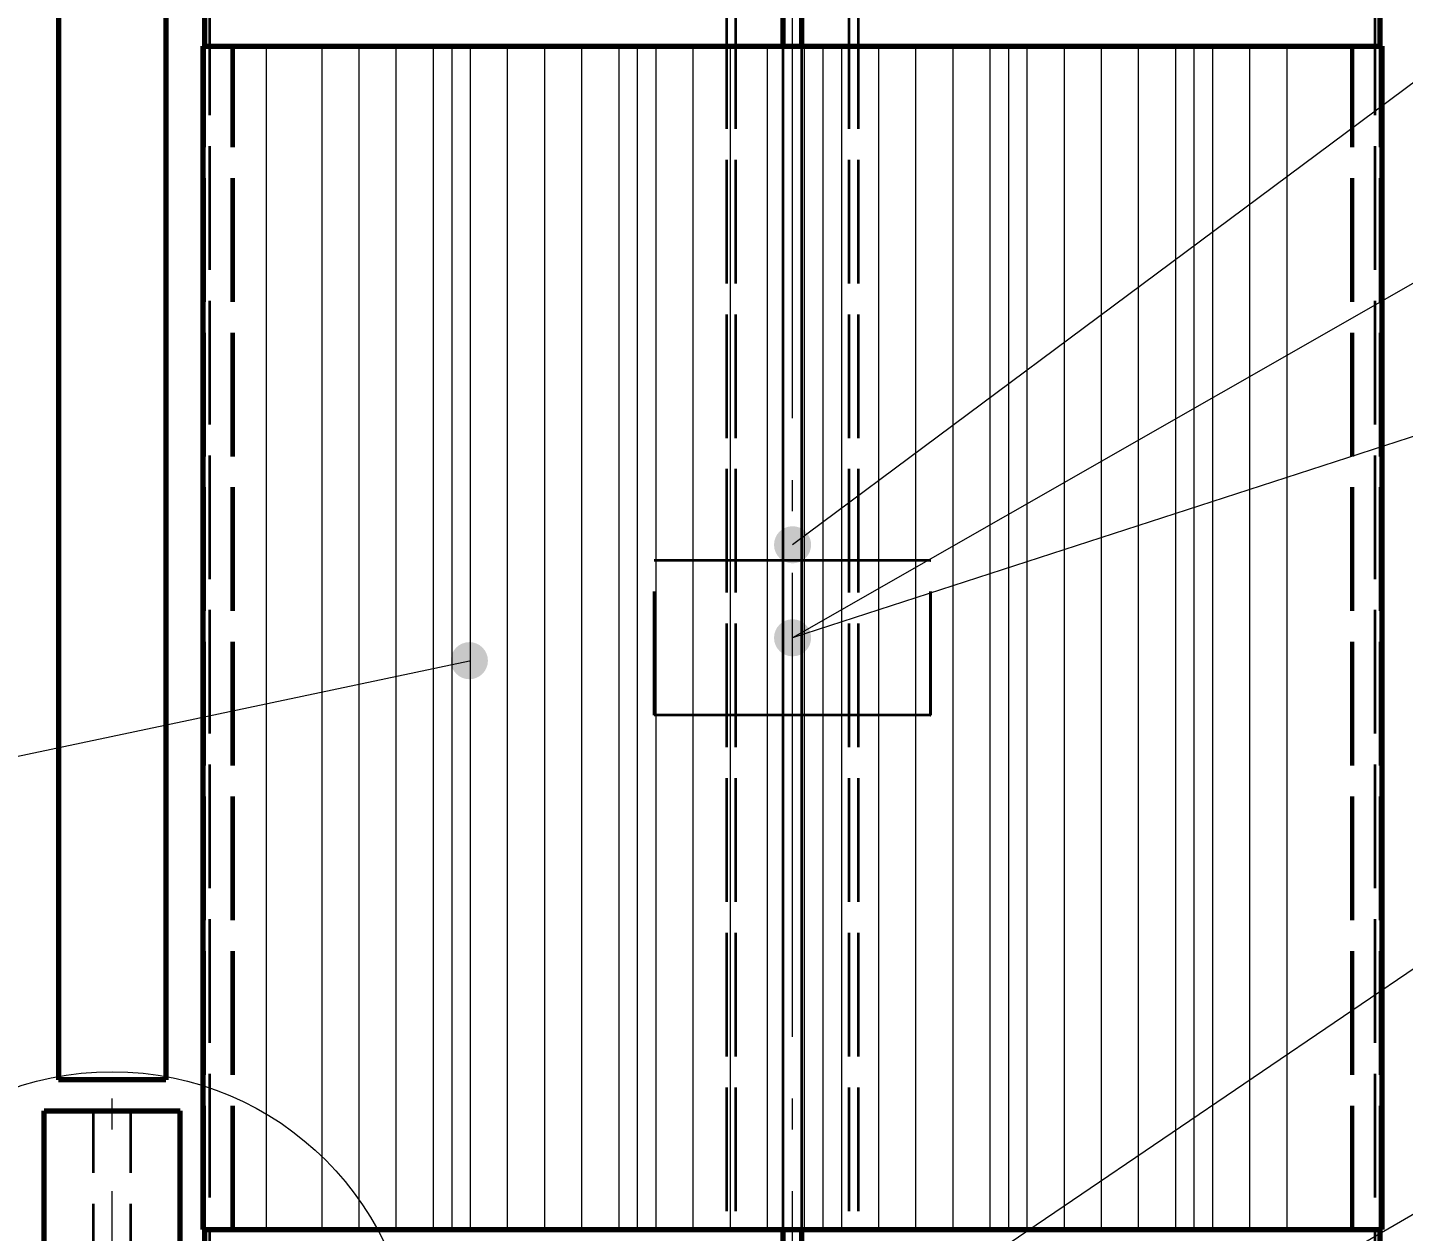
# Model space of a CAD drawing. Header units: millimetres. Extents: x 0 to 2208, y 0 to 420.
# Drawn here: x 79.28 to 123.76, y 157.24 to 196.17 of the extents above; entities that cross this region are included whole.
import ezdxf

# ---------------------------------------------------------------- set-up
doc = ezdxf.new("R2010")
doc.units = ezdxf.units.MM
doc.linetypes.add('IRAM-E-TRAZOS', pattern=[5, 4, -1])
doc.linetypes.add('IRAM-F-TRAZO-PUNTO', pattern=[20, 15, -2, 1, -2])
for name, color, linetype, lineweight in [('01-VISIBLE', 7, 'CONTINUOUS', 70), ('02-OCULTA', 4, 'IRAM-E-TRAZOS', 35), ('03-EJE', 1, 'IRAM-F-TRAZO-PUNTO', 18), ('04-COTA', 3, 'CONTINUOUS', 18), ('05-RAYADO', 8, 'CONTINUOUS', 18), ('08-FINA', 5, 'CONTINUOUS', 18)]:
    doc.layers.add(name, color=color, linetype=linetype, lineweight=lineweight)
doc.styles.add('ISO3098', font='isocpeur.ttf')
doc.dimstyles.new('FLAMA-IRAM', dxfattribs={"dimtxt": 3.5, "dimasz": 3.5, "dimexe": 2, "dimexo": 1.5, "dimgap": 1, "dimtad": 1, "dimdec": 1, "dimtxsty": 'ISO3098', "dimblk": 'IRAM_FLECHA', "dimblk1": 'IRAM_FLECHA', "dimblk2": 'IRAM_FLECHA', "dimcen": 2.5, "dimclrd": 256, "dimclre": 256, "dimclrt": 256, "dimazin": 3, "dimtfac": 1, "dimtmove": 0, "dimatfit": 3, "dimlwd": 18, "dimlwe": 18})

# ---------------------------------------------------------------- blocks, each defined once
blk = doc.blocks.new('IRAM_FLECHA')
blk.add_solid([(0, 0), (-1, 0.125), (-1, -0.125)])

msp = doc.modelspace()

# ---------------------------------------------------------------- hatches: boundary and pattern name
at = {"layer": '05-RAYADO'}
h = msp.add_hatch(dxfattribs=at)
h.set_pattern_fill('ANSI31', scale=0.94488, angle=45)
h.paths.add_polyline_path([(122.083, 157.302), (122.083, 195.568), (85.943, 195.568), (85.943, 157.302)])
h = msp.add_hatch(dxfattribs=at)
h.set_pattern_fill('ANSI31', scale=0.377953, angle=45)
h.paths.add_polyline_path([(119.384, 157.302), (119.384, 195.568), (88.642, 195.568), (88.642, 157.302)])
at = {"layer": '08-FINA'}
h = msp.add_hatch(color=7, dxfattribs=at)
h.dxf.hatch_style = 1
edge = h.paths.add_edge_path()
edge.add_arc((104.013, 179.443), 0.6, 0, 360)
h = msp.add_hatch(color=7, dxfattribs=at)
h.dxf.hatch_style = 1
edge = h.paths.add_edge_path()
edge.add_arc((104.013, 176.435), 0.6, 0, 360)
h = msp.add_hatch(color=7, dxfattribs=at)
h.dxf.hatch_style = 1
edge = h.paths.add_edge_path()
edge.add_arc((104.013, 176.435), 0.6, 0, 360)
h = msp.add_hatch(color=7, dxfattribs=at)
h.dxf.hatch_style = 1
edge = h.paths.add_edge_path()
edge.add_arc((93.563, 175.695), 0.6, 0, 360)

# ---------------------------------------------------------------- linework, layer by layer
at = {"layer": '01-VISIBLE'}
for p, q in [((80.273, 227.22), (80.273, 162.135)), ((83.753, 227.22), (83.753, 162.135)), ((85.013, 195.568), (85.013, 217.535)), ((103.713, 195.568), (103.713, 217.335)), ((104.313, 195.568), (104.313, 217.335)), ((123.013, 195.568), (123.013, 217.535)), ((84.953, 157.302), (84.953, 195.568)), ((123.073, 157.302), (123.073, 195.568)), ((79.813, 151.785), (79.813, 161.135)), ((84.213, 153.585), (84.213, 161.135)), ((85.013, 156.702), (85.013, 157.302)), ((103.713, 156.702), (103.713, 157.302)), ((104.313, 156.702), (104.313, 157.302)), ((123.013, 153.585), (123.013, 157.302))]:
    msp.add_line(p, q, dxfattribs=at)
for points in [[(84.953, 195.568), (85.053, 195.568), (85.153, 195.568), (85.253, 195.568), (85.353, 195.568), (85.453, 195.568), (85.553, 195.568), (85.653, 195.568), (85.753, 195.568), (85.853, 195.568), (85.954, 195.568), (86.054, 195.568), (86.154, 195.568), (86.254, 195.568), (86.354, 195.568), (86.454, 195.568), (86.554, 195.568), (86.654, 195.568), (86.754, 195.568), (86.854, 195.568), (86.954, 195.568), (87.054, 195.568), (87.154, 195.568), (87.254, 195.568), (87.354, 195.568), (87.454, 195.568), (87.554, 195.568), (87.654, 195.568), (87.754, 195.568), (87.855, 195.568), (87.955, 195.568), (88.055, 195.568), (88.155, 195.568), (88.255, 195.568), (88.355, 195.568), (88.455, 195.568), (88.555, 195.568), (88.655, 195.568), (88.755, 195.568), (88.855, 195.568), (88.955, 195.568), (89.055, 195.568), (89.155, 195.568), (89.255, 195.568), (89.355, 195.568), (89.455, 195.568), (89.555, 195.568), (89.655, 195.568), (89.756, 195.568), (89.856, 195.568), (89.956, 195.568), (90.056, 195.568), (90.156, 195.568), (90.256, 195.568), (90.356, 195.568), (90.456, 195.568), (90.556, 195.568), (90.656, 195.568), (90.756, 195.568), (90.856, 195.568), (90.956, 195.568), (91.056, 195.568), (91.156, 195.568), (91.256, 195.568), (91.356, 195.568), (91.456, 195.568), (91.556, 195.568), (91.657, 195.568), (91.757, 195.568), (91.857, 195.568), (91.957, 195.568), (92.057, 195.568), (92.157, 195.568), (92.257, 195.568), (92.357, 195.568), (92.457, 195.568), (92.557, 195.568), (92.657, 195.568), (92.757, 195.568), (92.857, 195.568), (92.957, 195.568), (93.057, 195.568), (93.157, 195.568), (93.257, 195.568), (93.357, 195.568), (93.457, 195.568), (93.558, 195.568), (93.658, 195.568), (93.758, 195.568), (93.858, 195.568), (93.958, 195.568), (94.058, 195.568), (94.158, 195.568), (94.258, 195.568), (94.358, 195.568), (94.458, 195.568), (94.558, 195.568), (94.658, 195.568), (94.758, 195.568), (94.858, 195.568), (94.958, 195.568), (95.058, 195.568), (95.158, 195.568), (95.258, 195.568), (95.358, 195.568), (95.459, 195.568), (95.559, 195.568), (95.659, 195.568), (95.759, 195.568), (95.859, 195.568), (95.959, 195.568), (96.059, 195.568), (96.159, 195.568), (96.259, 195.568), (96.359, 195.568), (96.459, 195.568), (96.559, 195.568), (96.659, 195.568), (96.759, 195.568), (96.859, 195.568), (96.959, 195.568), (97.059, 195.568), (97.159, 195.568), (97.259, 195.568), (97.36, 195.568), (97.46, 195.568), (97.56, 195.568), (97.66, 195.568), (97.76, 195.568), (97.86, 195.568), (97.96, 195.568), (98.06, 195.568), (98.16, 195.568), (98.26, 195.568), (98.36, 195.568), (98.46, 195.568), (98.56, 195.568), (98.66, 195.568), (98.76, 195.568), (98.86, 195.568), (98.96, 195.568), (99.06, 195.568), (99.16, 195.568), (99.261, 195.568), (99.361, 195.568), (99.461, 195.568), (99.561, 195.568), (99.661, 195.568), (99.761, 195.568), (99.861, 195.568), (99.961, 195.568), (100.061, 195.568), (100.161, 195.568), (100.261, 195.568), (100.361, 195.568), (100.461, 195.568), (100.561, 195.568), (100.661, 195.568), (100.761, 195.568), (100.861, 195.568), (100.961, 195.568), (101.061, 195.568), (101.162, 195.568), (101.262, 195.568), (101.362, 195.568), (101.462, 195.568), (101.562, 195.568), (101.662, 195.568), (101.762, 195.568), (101.862, 195.568), (101.962, 195.568), (102.062, 195.568), (102.162, 195.568), (102.262, 195.568), (102.362, 195.568), (102.462, 195.568), (102.562, 195.568), (102.662, 195.568), (102.762, 195.568), (102.862, 195.568), (102.962, 195.568), (103.063, 195.568), (103.163, 195.568), (103.263, 195.568), (103.363, 195.568), (103.463, 195.568), (103.563, 195.568), (103.663, 195.568), (103.763, 195.568), (103.863, 195.568), (103.963, 195.568), (104.063, 195.568), (104.163, 195.568), (104.263, 195.568), (104.363, 195.568), (104.463, 195.568), (104.563, 195.568), (104.663, 195.568), (104.763, 195.568), (104.863, 195.568), (104.963, 195.568), (105.064, 195.568), (105.164, 195.568), (105.264, 195.568), (105.364, 195.568), (105.464, 195.568), (105.564, 195.568), (105.664, 195.568), (105.764, 195.568), (105.864, 195.568), (105.964, 195.568), (106.064, 195.568), (106.164, 195.568), (106.264, 195.568), (106.364, 195.568), (106.464, 195.568), (106.564, 195.568), (106.664, 195.568), (106.764, 195.568), (106.864, 195.568), (106.965, 195.568), (107.065, 195.568), (107.165, 195.568), (107.265, 195.568), (107.365, 195.568), (107.465, 195.568), (107.565, 195.568), (107.665, 195.568), (107.765, 195.568), (107.865, 195.568), (107.965, 195.568), (108.065, 195.568), (108.165, 195.568), (108.265, 195.568), (108.365, 195.568), (108.465, 195.568), (108.565, 195.568), (108.665, 195.568), (108.765, 195.568), (108.866, 195.568), (108.966, 195.568), (109.066, 195.568), (109.166, 195.568), (109.266, 195.568), (109.366, 195.568), (109.466, 195.568), (109.566, 195.568), (109.666, 195.568), (109.766, 195.568), (109.866, 195.568), (109.966, 195.568), (110.066, 195.568), (110.166, 195.568), (110.266, 195.568), (110.366, 195.568), (110.466, 195.568), (110.566, 195.568), (110.666, 195.568), (110.767, 195.568), (110.867, 195.568), (110.967, 195.568), (111.067, 195.568), (111.167, 195.568), (111.267, 195.568), (111.367, 195.568), (111.467, 195.568), (111.567, 195.568), (111.667, 195.568), (111.767, 195.568), (111.867, 195.568), (111.967, 195.568), (112.067, 195.568), (112.167, 195.568), (112.267, 195.568), (112.367, 195.568), (112.467, 195.568), (112.567, 195.568), (112.668, 195.568), (112.768, 195.568), (112.868, 195.568), (112.968, 195.568), (113.068, 195.568), (113.168, 195.568), (113.268, 195.568), (113.368, 195.568), (113.468, 195.568), (113.568, 195.568), (113.668, 195.568), (113.768, 195.568), (113.868, 195.568), (113.968, 195.568), (114.068, 195.568), (114.168, 195.568), (114.268, 195.568), (114.368, 195.568), (114.468, 195.568), (114.569, 195.568), (114.669, 195.568), (114.769, 195.568), (114.869, 195.568), (114.969, 195.568), (115.069, 195.568), (115.169, 195.568), (115.269, 195.568), (115.369, 195.568), (115.469, 195.568), (115.569, 195.568), (115.669, 195.568), (115.769, 195.568), (115.869, 195.568), (115.969, 195.568), (116.069, 195.568), (116.169, 195.568), (116.269, 195.568), (116.369, 195.568), (116.47, 195.568), (116.57, 195.568), (116.67, 195.568), (116.77, 195.568), (116.87, 195.568), (116.97, 195.568), (117.07, 195.568), (117.17, 195.568), (117.27, 195.568), (117.37, 195.568), (117.47, 195.568), (117.57, 195.568), (117.67, 195.568), (117.77, 195.568), (117.87, 195.568), (117.97, 195.568), (118.07, 195.568), (118.17, 195.568), (118.27, 195.568), (118.371, 195.568), (118.471, 195.568), (118.571, 195.568), (118.671, 195.568), (118.771, 195.568), (118.871, 195.568), (118.971, 195.568), (119.071, 195.568), (119.171, 195.568), (119.271, 195.568), (119.371, 195.568), (119.471, 195.568), (119.571, 195.568), (119.671, 195.568), (119.771, 195.568), (119.871, 195.568), (119.971, 195.568), (120.071, 195.568), (120.171, 195.568), (120.272, 195.568), (120.372, 195.568), (120.472, 195.568), (120.572, 195.568), (120.672, 195.568), (120.772, 195.568), (120.872, 195.568), (120.972, 195.568), (121.072, 195.568), (121.172, 195.568), (121.272, 195.568), (121.372, 195.568), (121.472, 195.568), (121.572, 195.568), (121.672, 195.568), (121.772, 195.568), (121.872, 195.568), (121.972, 195.568), (122.072, 195.568), (122.173, 195.568), (122.273, 195.568), (122.373, 195.568), (122.473, 195.568), (122.573, 195.568), (122.673, 195.568), (122.773, 195.568), (122.873, 195.568), (122.973, 195.568), (123.073, 195.568)], [(83.753, 162.135), (83.651, 162.135), (83.548, 162.135), (83.446, 162.135), (83.344, 162.135), (83.241, 162.135), (83.139, 162.135), (83.037, 162.135), (82.934, 162.135), (82.832, 162.135), (82.729, 162.135), (82.627, 162.135), (82.525, 162.135), (82.422, 162.135), (82.32, 162.135), (82.218, 162.135), (82.115, 162.135), (82.013, 162.135), (81.911, 162.135), (81.808, 162.135), (81.706, 162.135), (81.604, 162.135), (81.501, 162.135), (81.399, 162.135), (81.297, 162.135), (81.194, 162.135), (81.092, 162.135), (80.989, 162.135), (80.887, 162.135), (80.785, 162.135), (80.682, 162.135), (80.58, 162.135), (80.478, 162.135), (80.375, 162.135), (80.273, 162.135)], [(79.813, 161.135), (79.913, 161.135), (80.013, 161.135), (80.113, 161.135), (80.213, 161.135), (80.313, 161.135), (80.413, 161.135), (80.513, 161.135), (80.613, 161.135), (80.713, 161.135), (80.813, 161.135), (80.913, 161.135), (81.013, 161.135), (81.113, 161.135), (81.213, 161.135), (81.313, 161.135), (81.413, 161.135), (81.513, 161.135), (81.613, 161.135), (81.713, 161.135), (81.813, 161.135), (81.913, 161.135), (82.013, 161.135), (82.113, 161.135), (82.213, 161.135), (82.313, 161.135), (82.413, 161.135), (82.513, 161.135), (82.613, 161.135), (82.713, 161.135), (82.813, 161.135), (82.913, 161.135), (83.013, 161.135), (83.113, 161.135), (83.213, 161.135), (83.313, 161.135), (83.413, 161.135), (83.513, 161.135), (83.613, 161.135), (83.713, 161.135), (83.813, 161.135), (83.913, 161.135), (84.013, 161.135), (84.113, 161.135), (84.213, 161.135)], [(84.953, 157.302), (85.053, 157.302), (85.153, 157.302), (85.253, 157.302), (85.353, 157.302), (85.453, 157.302), (85.553, 157.302), (85.653, 157.302), (85.753, 157.302), (85.853, 157.302), (85.954, 157.302), (86.054, 157.302), (86.154, 157.302), (86.254, 157.302), (86.354, 157.302), (86.454, 157.302), (86.554, 157.302), (86.654, 157.302), (86.754, 157.302), (86.854, 157.302), (86.954, 157.302), (87.054, 157.302), (87.154, 157.302), (87.254, 157.302), (87.354, 157.302), (87.454, 157.302), (87.554, 157.302), (87.654, 157.302), (87.754, 157.302), (87.855, 157.302), (87.955, 157.302), (88.055, 157.302), (88.155, 157.302), (88.255, 157.302), (88.355, 157.302), (88.455, 157.302), (88.555, 157.302), (88.655, 157.302), (88.755, 157.302), (88.855, 157.302), (88.955, 157.302), (89.055, 157.302), (89.155, 157.302), (89.255, 157.302), (89.355, 157.302), (89.455, 157.302), (89.555, 157.302), (89.655, 157.302), (89.756, 157.302), (89.856, 157.302), (89.956, 157.302), (90.056, 157.302), (90.156, 157.302), (90.256, 157.302), (90.356, 157.302), (90.456, 157.302), (90.556, 157.302), (90.656, 157.302), (90.756, 157.302), (90.856, 157.302), (90.956, 157.302), (91.056, 157.302), (91.156, 157.302), (91.256, 157.302), (91.356, 157.302), (91.456, 157.302), (91.556, 157.302), (91.657, 157.302), (91.757, 157.302), (91.857, 157.302), (91.957, 157.302), (92.057, 157.302), (92.157, 157.302), (92.257, 157.302), (92.357, 157.302), (92.457, 157.302), (92.557, 157.302), (92.657, 157.302), (92.757, 157.302), (92.857, 157.302), (92.957, 157.302), (93.057, 157.302), (93.157, 157.302), (93.257, 157.302), (93.357, 157.302), (93.457, 157.302), (93.558, 157.302), (93.658, 157.302), (93.758, 157.302), (93.858, 157.302), (93.958, 157.302), (94.058, 157.302), (94.158, 157.302), (94.258, 157.302), (94.358, 157.302), (94.458, 157.302), (94.558, 157.302), (94.658, 157.302), (94.758, 157.302), (94.858, 157.302), (94.958, 157.302), (95.058, 157.302), (95.158, 157.302), (95.258, 157.302), (95.358, 157.302), (95.459, 157.302), (95.559, 157.302), (95.659, 157.302), (95.759, 157.302), (95.859, 157.302), (95.959, 157.302), (96.059, 157.302), (96.159, 157.302), (96.259, 157.302), (96.359, 157.302), (96.459, 157.302), (96.559, 157.302), (96.659, 157.302), (96.759, 157.302), (96.859, 157.302), (96.959, 157.302), (97.059, 157.302), (97.159, 157.302), (97.259, 157.302), (97.36, 157.302), (97.46, 157.302), (97.56, 157.302), (97.66, 157.302), (97.76, 157.302), (97.86, 157.302), (97.96, 157.302), (98.06, 157.302), (98.16, 157.302), (98.26, 157.302), (98.36, 157.302), (98.46, 157.302), (98.56, 157.302), (98.66, 157.302), (98.76, 157.302), (98.86, 157.302), (98.96, 157.302), (99.06, 157.302), (99.16, 157.302), (99.261, 157.302), (99.361, 157.302), (99.461, 157.302), (99.561, 157.302), (99.661, 157.302), (99.761, 157.302), (99.861, 157.302), (99.961, 157.302), (100.061, 157.302), (100.161, 157.302), (100.261, 157.302), (100.361, 157.302), (100.461, 157.302), (100.561, 157.302), (100.661, 157.302), (100.761, 157.302), (100.861, 157.302), (100.961, 157.302), (101.061, 157.302), (101.162, 157.302), (101.262, 157.302), (101.362, 157.302), (101.462, 157.302), (101.562, 157.302), (101.662, 157.302), (101.762, 157.302), (101.862, 157.302), (101.962, 157.302), (102.062, 157.302), (102.162, 157.302), (102.262, 157.302), (102.362, 157.302), (102.462, 157.302), (102.562, 157.302), (102.662, 157.302), (102.762, 157.302), (102.862, 157.302), (102.962, 157.302), (103.063, 157.302), (103.163, 157.302), (103.263, 157.302), (103.363, 157.302), (103.463, 157.302), (103.563, 157.302), (103.663, 157.302), (103.763, 157.302), (103.863, 157.302), (103.963, 157.302), (104.063, 157.302), (104.163, 157.302), (104.263, 157.302), (104.363, 157.302), (104.463, 157.302), (104.563, 157.302), (104.663, 157.302), (104.763, 157.302), (104.863, 157.302), (104.963, 157.302), (105.064, 157.302), (105.164, 157.302), (105.264, 157.302), (105.364, 157.302), (105.464, 157.302), (105.564, 157.302), (105.664, 157.302), (105.764, 157.302), (105.864, 157.302), (105.964, 157.302), (106.064, 157.302), (106.164, 157.302), (106.264, 157.302), (106.364, 157.302), (106.464, 157.302), (106.564, 157.302), (106.664, 157.302), (106.764, 157.302), (106.864, 157.302), (106.965, 157.302), (107.065, 157.302), (107.165, 157.302), (107.265, 157.302), (107.365, 157.302), (107.465, 157.302), (107.565, 157.302), (107.665, 157.302), (107.765, 157.302), (107.865, 157.302), (107.965, 157.302), (108.065, 157.302), (108.165, 157.302), (108.265, 157.302), (108.365, 157.302), (108.465, 157.302), (108.565, 157.302), (108.665, 157.302), (108.765, 157.302), (108.866, 157.302), (108.966, 157.302), (109.066, 157.302), (109.166, 157.302), (109.266, 157.302), (109.366, 157.302), (109.466, 157.302), (109.566, 157.302), (109.666, 157.302), (109.766, 157.302), (109.866, 157.302), (109.966, 157.302), (110.066, 157.302), (110.166, 157.302), (110.266, 157.302), (110.366, 157.302), (110.466, 157.302), (110.566, 157.302), (110.666, 157.302), (110.767, 157.302), (110.867, 157.302), (110.967, 157.302), (111.067, 157.302), (111.167, 157.302), (111.267, 157.302), (111.367, 157.302), (111.467, 157.302), (111.567, 157.302), (111.667, 157.302), (111.767, 157.302), (111.867, 157.302), (111.967, 157.302), (112.067, 157.302), (112.167, 157.302), (112.267, 157.302), (112.367, 157.302), (112.467, 157.302), (112.567, 157.302), (112.668, 157.302), (112.768, 157.302), (112.868, 157.302), (112.968, 157.302), (113.068, 157.302), (113.168, 157.302), (113.268, 157.302), (113.368, 157.302), (113.468, 157.302), (113.568, 157.302), (113.668, 157.302), (113.768, 157.302), (113.868, 157.302), (113.968, 157.302), (114.068, 157.302), (114.168, 157.302), (114.268, 157.302), (114.368, 157.302), (114.468, 157.302), (114.569, 157.302), (114.669, 157.302), (114.769, 157.302), (114.869, 157.302), (114.969, 157.302), (115.069, 157.302), (115.169, 157.302), (115.269, 157.302), (115.369, 157.302), (115.469, 157.302), (115.569, 157.302), (115.669, 157.302), (115.769, 157.302), (115.869, 157.302), (115.969, 157.302), (116.069, 157.302), (116.169, 157.302), (116.269, 157.302), (116.369, 157.302), (116.47, 157.302), (116.57, 157.302), (116.67, 157.302), (116.77, 157.302), (116.87, 157.302), (116.97, 157.302), (117.07, 157.302), (117.17, 157.302), (117.27, 157.302), (117.37, 157.302), (117.47, 157.302), (117.57, 157.302), (117.67, 157.302), (117.77, 157.302), (117.87, 157.302), (117.97, 157.302), (118.07, 157.302), (118.17, 157.302), (118.27, 157.302), (118.371, 157.302), (118.471, 157.302), (118.571, 157.302), (118.671, 157.302), (118.771, 157.302), (118.871, 157.302), (118.971, 157.302), (119.071, 157.302), (119.171, 157.302), (119.271, 157.302), (119.371, 157.302), (119.471, 157.302), (119.571, 157.302), (119.671, 157.302), (119.771, 157.302), (119.871, 157.302), (119.971, 157.302), (120.071, 157.302), (120.171, 157.302), (120.272, 157.302), (120.372, 157.302), (120.472, 157.302), (120.572, 157.302), (120.672, 157.302), (120.772, 157.302), (120.872, 157.302), (120.972, 157.302), (121.072, 157.302), (121.172, 157.302), (121.272, 157.302), (121.372, 157.302), (121.472, 157.302), (121.572, 157.302), (121.672, 157.302), (121.772, 157.302), (121.872, 157.302), (121.972, 157.302), (122.072, 157.302), (122.173, 157.302), (122.273, 157.302), (122.373, 157.302), (122.473, 157.302), (122.573, 157.302), (122.673, 157.302), (122.773, 157.302), (122.873, 157.302), (122.973, 157.302), (123.073, 157.302)]]:
    msp.add_lwpolyline(points, dxfattribs=at)
at = {"layer": '02-OCULTA'}
for p, q in [((101.883, 127.895), (101.883, 230.99)), ((102.183, 127.895), (102.183, 230.99)), ((105.843, 127.895), (105.843, 230.99)), ((106.143, 127.895), (106.143, 230.99)), ((85.173, 123.335), (85.173, 217.535)), ((103.713, 126.217), (103.713, 217.335)), ((104.313, 126.217), (104.313, 217.335)), ((122.853, 123.335), (122.853, 217.535)), ((85.013, 157.302), (85.013, 195.568)), ((85.013, 157.302), (85.013, 195.568)), ((85.886, 157.302), (85.886, 195.568)), ((85.943, 195.568), (85.886, 195.568)), ((85.943, 157.302), (85.943, 195.568)), ((103.713, 157.302), (103.713, 195.568)), ((104.313, 157.302), (104.313, 195.568)), ((122.083, 195.568), (122.14, 195.568)), ((122.083, 157.302), (122.083, 195.568)), ((122.14, 157.302), (122.14, 195.568)), ((123.013, 157.302), (123.013, 195.568)), ((123.013, 157.302), (123.013, 195.568)), ((99.541, 173.935), (99.541, 178.935)), ((99.555, 178.935), (99.541, 178.935)), ((99.555, 173.935), (99.555, 178.935)), ((108.471, 178.935), (108.485, 178.935)), ((108.471, 173.935), (108.471, 178.935)), ((108.485, 173.935), (108.485, 178.935)), ((99.555, 173.935), (99.541, 173.935)), ((108.471, 173.935), (108.485, 173.935)), ((81.413, 144.135), (81.413, 161.135)), ((82.613, 144.135), (82.613, 161.135)), ((85.943, 157.302), (85.886, 157.302)), ((122.083, 157.302), (122.14, 157.302))]:
    msp.add_line(p, q, dxfattribs=at)
for points in [[(85.886, 195.568), (85.782, 195.568), (85.679, 195.568), (85.575, 195.568), (85.471, 195.568), (85.368, 195.568), (85.264, 195.568), (85.16, 195.568), (85.057, 195.568), (84.953, 195.568)], [(85.943, 195.568), (85.84, 195.568), (85.736, 195.568), (85.633, 195.568), (85.53, 195.568), (85.426, 195.568), (85.323, 195.568), (85.22, 195.568), (85.116, 195.568), (85.013, 195.568)], [(85.013, 195.568), (85.113, 195.568), (85.213, 195.568), (85.313, 195.568), (85.413, 195.568), (85.513, 195.568), (85.613, 195.568), (85.713, 195.568), (85.813, 195.568), (85.913, 195.568), (86.013, 195.568), (86.113, 195.568), (86.213, 195.568), (86.313, 195.568), (86.413, 195.568), (86.513, 195.568), (86.613, 195.568), (86.713, 195.568), (86.813, 195.568), (86.913, 195.568), (87.013, 195.568), (87.113, 195.568), (87.213, 195.568), (87.313, 195.568), (87.413, 195.568), (87.513, 195.568), (87.613, 195.568), (87.713, 195.568), (87.813, 195.568), (87.913, 195.568), (88.013, 195.568), (88.113, 195.568), (88.213, 195.568), (88.313, 195.568), (88.413, 195.568), (88.513, 195.568), (88.613, 195.568), (88.713, 195.568), (88.813, 195.568), (88.913, 195.568), (89.013, 195.568), (89.113, 195.568), (89.213, 195.568), (89.313, 195.568), (89.413, 195.568), (89.513, 195.568), (89.613, 195.568), (89.713, 195.568), (89.813, 195.568), (89.913, 195.568), (90.013, 195.568), (90.113, 195.568), (90.213, 195.568), (90.313, 195.568), (90.413, 195.568), (90.513, 195.568), (90.613, 195.568), (90.713, 195.568), (90.813, 195.568), (90.913, 195.568), (91.013, 195.568), (91.113, 195.568), (91.213, 195.568), (91.313, 195.568), (91.413, 195.568), (91.513, 195.568), (91.613, 195.568), (91.713, 195.568), (91.813, 195.568), (91.913, 195.568), (92.013, 195.568), (92.113, 195.568), (92.213, 195.568), (92.313, 195.568), (92.413, 195.568), (92.513, 195.568), (92.613, 195.568), (92.713, 195.568), (92.813, 195.568), (92.913, 195.568), (93.013, 195.568), (93.113, 195.568), (93.213, 195.568), (93.313, 195.568), (93.413, 195.568), (93.513, 195.568), (93.613, 195.568), (93.713, 195.568), (93.813, 195.568), (93.913, 195.568), (94.013, 195.568), (94.113, 195.568), (94.213, 195.568), (94.313, 195.568), (94.413, 195.568), (94.513, 195.568), (94.613, 195.568), (94.713, 195.568), (94.813, 195.568), (94.913, 195.568), (95.013, 195.568), (95.113, 195.568), (95.213, 195.568), (95.313, 195.568), (95.413, 195.568), (95.513, 195.568), (95.613, 195.568), (95.713, 195.568), (95.813, 195.568), (95.913, 195.568), (96.013, 195.568), (96.113, 195.568), (96.213, 195.568), (96.313, 195.568), (96.413, 195.568), (96.513, 195.568), (96.613, 195.568), (96.713, 195.568), (96.813, 195.568), (96.913, 195.568), (97.013, 195.568), (97.113, 195.568), (97.213, 195.568), (97.313, 195.568), (97.413, 195.568), (97.513, 195.568), (97.613, 195.568), (97.713, 195.568), (97.813, 195.568), (97.913, 195.568), (98.013, 195.568), (98.113, 195.568), (98.213, 195.568), (98.313, 195.568), (98.413, 195.568), (98.513, 195.568), (98.613, 195.568), (98.713, 195.568), (98.813, 195.568), (98.913, 195.568), (99.013, 195.568), (99.113, 195.568), (99.213, 195.568), (99.313, 195.568), (99.413, 195.568), (99.513, 195.568), (99.613, 195.568), (99.713, 195.568), (99.813, 195.568), (99.913, 195.568), (100.013, 195.568), (100.113, 195.568), (100.213, 195.568), (100.313, 195.568), (100.413, 195.568), (100.513, 195.568), (100.613, 195.568), (100.713, 195.568), (100.813, 195.568), (100.913, 195.568), (101.013, 195.568), (101.113, 195.568), (101.213, 195.568), (101.313, 195.568), (101.413, 195.568), (101.513, 195.568), (101.613, 195.568), (101.713, 195.568), (101.813, 195.568), (101.913, 195.568), (102.013, 195.568), (102.113, 195.568), (102.213, 195.568), (102.313, 195.568), (102.413, 195.568), (102.513, 195.568), (102.613, 195.568), (102.713, 195.568), (102.813, 195.568), (102.913, 195.568), (103.013, 195.568), (103.113, 195.568), (103.213, 195.568), (103.313, 195.568), (103.413, 195.568), (103.513, 195.568), (103.613, 195.568), (103.713, 195.568), (103.813, 195.568), (103.913, 195.568), (104.013, 195.568), (104.113, 195.568), (104.213, 195.568), (104.313, 195.568), (104.413, 195.568), (104.513, 195.568), (104.613, 195.568), (104.713, 195.568), (104.813, 195.568), (104.913, 195.568), (105.013, 195.568), (105.113, 195.568), (105.213, 195.568), (105.313, 195.568), (105.413, 195.568), (105.513, 195.568), (105.613, 195.568), (105.713, 195.568), (105.813, 195.568), (105.913, 195.568), (106.013, 195.568), (106.113, 195.568), (106.213, 195.568), (106.313, 195.568), (106.413, 195.568), (106.513, 195.568), (106.613, 195.568), (106.713, 195.568), (106.813, 195.568), (106.913, 195.568), (107.013, 195.568), (107.113, 195.568), (107.213, 195.568), (107.313, 195.568), (107.413, 195.568), (107.513, 195.568), (107.613, 195.568), (107.713, 195.568), (107.813, 195.568), (107.913, 195.568), (108.013, 195.568), (108.113, 195.568), (108.213, 195.568), (108.313, 195.568), (108.413, 195.568), (108.513, 195.568), (108.613, 195.568), (108.713, 195.568), (108.813, 195.568), (108.913, 195.568), (109.013, 195.568), (109.113, 195.568), (109.213, 195.568), (109.313, 195.568), (109.413, 195.568), (109.513, 195.568), (109.613, 195.568), (109.713, 195.568), (109.813, 195.568), (109.913, 195.568), (110.013, 195.568), (110.113, 195.568), (110.213, 195.568), (110.313, 195.568), (110.413, 195.568), (110.513, 195.568), (110.613, 195.568), (110.713, 195.568), (110.813, 195.568), (110.913, 195.568), (111.013, 195.568), (111.113, 195.568), (111.213, 195.568), (111.313, 195.568), (111.413, 195.568), (111.513, 195.568), (111.613, 195.568), (111.713, 195.568), (111.813, 195.568), (111.913, 195.568), (112.013, 195.568), (112.113, 195.568), (112.213, 195.568), (112.313, 195.568), (112.413, 195.568), (112.513, 195.568), (112.613, 195.568), (112.713, 195.568), (112.813, 195.568), (112.913, 195.568), (113.013, 195.568), (113.113, 195.568), (113.213, 195.568), (113.313, 195.568), (113.413, 195.568), (113.513, 195.568), (113.613, 195.568), (113.713, 195.568), (113.813, 195.568), (113.913, 195.568), (114.013, 195.568), (114.113, 195.568), (114.213, 195.568), (114.313, 195.568), (114.413, 195.568), (114.513, 195.568), (114.613, 195.568), (114.713, 195.568), (114.813, 195.568), (114.913, 195.568), (115.013, 195.568), (115.113, 195.568), (115.213, 195.568), (115.313, 195.568), (115.413, 195.568), (115.513, 195.568), (115.613, 195.568), (115.713, 195.568), (115.813, 195.568), (115.913, 195.568), (116.013, 195.568), (116.113, 195.568), (116.213, 195.568), (116.313, 195.568), (116.413, 195.568), (116.513, 195.568), (116.613, 195.568), (116.713, 195.568), (116.813, 195.568), (116.913, 195.568), (117.013, 195.568), (117.113, 195.568), (117.213, 195.568), (117.313, 195.568), (117.413, 195.568), (117.513, 195.568), (117.613, 195.568), (117.713, 195.568), (117.813, 195.568), (117.913, 195.568), (118.013, 195.568), (118.113, 195.568), (118.213, 195.568), (118.313, 195.568), (118.413, 195.568), (118.513, 195.568), (118.613, 195.568), (118.713, 195.568), (118.813, 195.568), (118.913, 195.568), (119.013, 195.568), (119.113, 195.568), (119.213, 195.568), (119.313, 195.568), (119.413, 195.568), (119.513, 195.568), (119.613, 195.568), (119.713, 195.568), (119.813, 195.568), (119.913, 195.568), (120.013, 195.568), (120.113, 195.568), (120.213, 195.568), (120.313, 195.568), (120.413, 195.568), (120.513, 195.568), (120.613, 195.568), (120.713, 195.568), (120.813, 195.568), (120.913, 195.568), (121.013, 195.568), (121.113, 195.568), (121.213, 195.568), (121.313, 195.568), (121.413, 195.568), (121.513, 195.568), (121.613, 195.568), (121.713, 195.568), (121.813, 195.568), (121.913, 195.568), (122.013, 195.568), (122.113, 195.568), (122.213, 195.568), (122.313, 195.568), (122.413, 195.568), (122.513, 195.568), (122.613, 195.568), (122.713, 195.568), (122.813, 195.568), (122.913, 195.568), (123.013, 195.568)], [(123.013, 195.568), (122.91, 195.568), (122.806, 195.568), (122.703, 195.568), (122.6, 195.568), (122.496, 195.568), (122.393, 195.568), (122.29, 195.568), (122.186, 195.568), (122.083, 195.568)], [(123.073, 195.568), (122.969, 195.568), (122.866, 195.568), (122.762, 195.568), (122.658, 195.568), (122.555, 195.568), (122.451, 195.568), (122.347, 195.568), (122.244, 195.568), (122.14, 195.568)], [(108.485, 178.935), (108.385, 178.935), (108.284, 178.935), (108.184, 178.935), (108.083, 178.935), (107.983, 178.935), (107.882, 178.935), (107.782, 178.935), (107.681, 178.935), (107.581, 178.935), (107.48, 178.935), (107.38, 178.935), (107.279, 178.935), (107.179, 178.935), (107.078, 178.935), (106.978, 178.935), (106.877, 178.935), (106.777, 178.935), (106.676, 178.935), (106.576, 178.935), (106.475, 178.935), (106.375, 178.935), (106.274, 178.935), (106.174, 178.935), (106.073, 178.935), (105.973, 178.935), (105.872, 178.935), (105.772, 178.935), (105.671, 178.935), (105.571, 178.935), (105.47, 178.935), (105.37, 178.935), (105.269, 178.935), (105.169, 178.935), (105.068, 178.935), (104.968, 178.935), (104.867, 178.935), (104.767, 178.935), (104.666, 178.935), (104.566, 178.935), (104.465, 178.935), (104.365, 178.935), (104.264, 178.935), (104.164, 178.935), (104.063, 178.935), (103.963, 178.935), (103.862, 178.935), (103.762, 178.935), (103.661, 178.935), (103.561, 178.935), (103.46, 178.935), (103.36, 178.935), (103.259, 178.935), (103.159, 178.935), (103.058, 178.935), (102.958, 178.935), (102.857, 178.935), (102.757, 178.935), (102.656, 178.935), (102.556, 178.935), (102.455, 178.935), (102.355, 178.935), (102.254, 178.935), (102.154, 178.935), (102.053, 178.935), (101.953, 178.935), (101.852, 178.935), (101.752, 178.935), (101.651, 178.935), (101.551, 178.935), (101.45, 178.935), (101.35, 178.935), (101.249, 178.935), (101.149, 178.935), (101.048, 178.935), (100.948, 178.935), (100.847, 178.935), (100.747, 178.935), (100.646, 178.935), (100.546, 178.935), (100.445, 178.935), (100.345, 178.935), (100.244, 178.935), (100.144, 178.935), (100.043, 178.935), (99.943, 178.935), (99.842, 178.935), (99.742, 178.935), (99.641, 178.935), (99.541, 178.935)], [(108.471, 178.935), (108.371, 178.935), (108.271, 178.935), (108.171, 178.935), (108.07, 178.935), (107.97, 178.935), (107.87, 178.935), (107.77, 178.935), (107.67, 178.935), (107.569, 178.935), (107.469, 178.935), (107.369, 178.935), (107.269, 178.935), (107.169, 178.935), (107.069, 178.935), (106.968, 178.935), (106.868, 178.935), (106.768, 178.935), (106.668, 178.935), (106.568, 178.935), (106.467, 178.935), (106.367, 178.935), (106.267, 178.935), (106.167, 178.935), (106.067, 178.935), (105.967, 178.935), (105.866, 178.935), (105.766, 178.935), (105.666, 178.935), (105.566, 178.935), (105.466, 178.935), (105.365, 178.935), (105.265, 178.935), (105.165, 178.935), (105.065, 178.935), (104.965, 178.935), (104.865, 178.935), (104.764, 178.935), (104.664, 178.935), (104.564, 178.935), (104.464, 178.935), (104.364, 178.935), (104.263, 178.935), (104.163, 178.935), (104.063, 178.935), (103.963, 178.935), (103.863, 178.935), (103.763, 178.935), (103.662, 178.935), (103.562, 178.935), (103.462, 178.935), (103.362, 178.935), (103.262, 178.935), (103.161, 178.935), (103.061, 178.935), (102.961, 178.935), (102.861, 178.935), (102.761, 178.935), (102.661, 178.935), (102.56, 178.935), (102.46, 178.935), (102.36, 178.935), (102.26, 178.935), (102.16, 178.935), (102.059, 178.935), (101.959, 178.935), (101.859, 178.935), (101.759, 178.935), (101.659, 178.935), (101.559, 178.935), (101.458, 178.935), (101.358, 178.935), (101.258, 178.935), (101.158, 178.935), (101.058, 178.935), (100.957, 178.935), (100.857, 178.935), (100.757, 178.935), (100.657, 178.935), (100.557, 178.935), (100.457, 178.935), (100.356, 178.935), (100.256, 178.935), (100.156, 178.935), (100.056, 178.935), (99.956, 178.935), (99.855, 178.935), (99.755, 178.935), (99.655, 178.935), (99.555, 178.935)], [(108.485, 173.935), (108.385, 173.935), (108.284, 173.935), (108.184, 173.935), (108.083, 173.935), (107.983, 173.935), (107.882, 173.935), (107.782, 173.935), (107.681, 173.935), (107.581, 173.935), (107.48, 173.935), (107.38, 173.935), (107.279, 173.935), (107.179, 173.935), (107.078, 173.935), (106.978, 173.935), (106.877, 173.935), (106.777, 173.935), (106.676, 173.935), (106.576, 173.935), (106.475, 173.935), (106.375, 173.935), (106.274, 173.935), (106.174, 173.935), (106.073, 173.935), (105.973, 173.935), (105.872, 173.935), (105.772, 173.935), (105.671, 173.935), (105.571, 173.935), (105.47, 173.935), (105.37, 173.935), (105.269, 173.935), (105.169, 173.935), (105.068, 173.935), (104.968, 173.935), (104.867, 173.935), (104.767, 173.935), (104.666, 173.935), (104.566, 173.935), (104.465, 173.935), (104.365, 173.935), (104.264, 173.935), (104.164, 173.935), (104.063, 173.935), (103.963, 173.935), (103.862, 173.935), (103.762, 173.935), (103.661, 173.935), (103.561, 173.935), (103.46, 173.935), (103.36, 173.935), (103.259, 173.935), (103.159, 173.935), (103.058, 173.935), (102.958, 173.935), (102.857, 173.935), (102.757, 173.935), (102.656, 173.935), (102.556, 173.935), (102.455, 173.935), (102.355, 173.935), (102.254, 173.935), (102.154, 173.935), (102.053, 173.935), (101.953, 173.935), (101.852, 173.935), (101.752, 173.935), (101.651, 173.935), (101.551, 173.935), (101.45, 173.935), (101.35, 173.935), (101.249, 173.935), (101.149, 173.935), (101.048, 173.935), (100.948, 173.935), (100.847, 173.935), (100.747, 173.935), (100.646, 173.935), (100.546, 173.935), (100.445, 173.935), (100.345, 173.935), (100.244, 173.935), (100.144, 173.935), (100.043, 173.935), (99.943, 173.935), (99.842, 173.935), (99.742, 173.935), (99.641, 173.935), (99.541, 173.935)], [(108.471, 173.935), (108.371, 173.935), (108.271, 173.935), (108.171, 173.935), (108.07, 173.935), (107.97, 173.935), (107.87, 173.935), (107.77, 173.935), (107.67, 173.935), (107.569, 173.935), (107.469, 173.935), (107.369, 173.935), (107.269, 173.935), (107.169, 173.935), (107.069, 173.935), (106.968, 173.935), (106.868, 173.935), (106.768, 173.935), (106.668, 173.935), (106.568, 173.935), (106.467, 173.935), (106.367, 173.935), (106.267, 173.935), (106.167, 173.935), (106.067, 173.935), (105.967, 173.935), (105.866, 173.935), (105.766, 173.935), (105.666, 173.935), (105.566, 173.935), (105.466, 173.935), (105.365, 173.935), (105.265, 173.935), (105.165, 173.935), (105.065, 173.935), (104.965, 173.935), (104.865, 173.935), (104.764, 173.935), (104.664, 173.935), (104.564, 173.935), (104.464, 173.935), (104.364, 173.935), (104.263, 173.935), (104.163, 173.935), (104.063, 173.935), (103.963, 173.935), (103.863, 173.935), (103.763, 173.935), (103.662, 173.935), (103.562, 173.935), (103.462, 173.935), (103.362, 173.935), (103.262, 173.935), (103.161, 173.935), (103.061, 173.935), (102.961, 173.935), (102.861, 173.935), (102.761, 173.935), (102.661, 173.935), (102.56, 173.935), (102.46, 173.935), (102.36, 173.935), (102.26, 173.935), (102.16, 173.935), (102.059, 173.935), (101.959, 173.935), (101.859, 173.935), (101.759, 173.935), (101.659, 173.935), (101.559, 173.935), (101.458, 173.935), (101.358, 173.935), (101.258, 173.935), (101.158, 173.935), (101.058, 173.935), (100.957, 173.935), (100.857, 173.935), (100.757, 173.935), (100.657, 173.935), (100.557, 173.935), (100.457, 173.935), (100.356, 173.935), (100.256, 173.935), (100.156, 173.935), (100.056, 173.935), (99.956, 173.935), (99.855, 173.935), (99.755, 173.935), (99.655, 173.935), (99.555, 173.935)], [(80.273, 162.135), (80.375, 162.135), (80.478, 162.135), (80.58, 162.135), (80.682, 162.135), (80.785, 162.135), (80.887, 162.135), (80.989, 162.135), (81.092, 162.135), (81.194, 162.135), (81.297, 162.135), (81.399, 162.135), (81.501, 162.135), (81.604, 162.135), (81.706, 162.135), (81.808, 162.135), (81.911, 162.135), (82.013, 162.135), (82.115, 162.135), (82.218, 162.135), (82.32, 162.135), (82.422, 162.135), (82.525, 162.135), (82.627, 162.135), (82.729, 162.135), (82.832, 162.135), (82.934, 162.135), (83.037, 162.135), (83.139, 162.135), (83.241, 162.135), (83.344, 162.135), (83.446, 162.135), (83.548, 162.135), (83.651, 162.135), (83.753, 162.135)], [(84.213, 161.135), (84.113, 161.135), (84.013, 161.135), (83.913, 161.135), (83.813, 161.135), (83.713, 161.135), (83.613, 161.135), (83.513, 161.135), (83.413, 161.135), (83.313, 161.135), (83.213, 161.135), (83.113, 161.135), (83.013, 161.135), (82.913, 161.135), (82.813, 161.135), (82.713, 161.135), (82.613, 161.135), (82.513, 161.135), (82.413, 161.135), (82.313, 161.135), (82.213, 161.135), (82.113, 161.135), (82.013, 161.135), (81.913, 161.135), (81.813, 161.135), (81.713, 161.135), (81.613, 161.135), (81.513, 161.135), (81.413, 161.135), (81.313, 161.135), (81.213, 161.135), (81.113, 161.135), (81.013, 161.135), (80.913, 161.135), (80.813, 161.135), (80.713, 161.135), (80.613, 161.135), (80.513, 161.135), (80.413, 161.135), (80.313, 161.135), (80.213, 161.135), (80.113, 161.135), (80.013, 161.135), (79.913, 161.135), (79.813, 161.135)], [(82.613, 161.135), (82.513, 161.135), (82.413, 161.135), (82.313, 161.135), (82.213, 161.135), (82.113, 161.135), (82.013, 161.135), (81.913, 161.135), (81.813, 161.135), (81.713, 161.135), (81.613, 161.135), (81.513, 161.135), (81.413, 161.135)], [(81.413, 161.135), (81.513, 161.135), (81.613, 161.135), (81.713, 161.135), (81.813, 161.135), (81.913, 161.135), (82.013, 161.135), (82.113, 161.135), (82.213, 161.135), (82.313, 161.135), (82.413, 161.135), (82.513, 161.135), (82.613, 161.135)], [(85.886, 157.302), (85.782, 157.302), (85.679, 157.302), (85.575, 157.302), (85.471, 157.302), (85.368, 157.302), (85.264, 157.302), (85.16, 157.302), (85.057, 157.302), (84.953, 157.302)], [(85.943, 157.302), (85.84, 157.302), (85.736, 157.302), (85.633, 157.302), (85.53, 157.302), (85.426, 157.302), (85.323, 157.302), (85.22, 157.302), (85.116, 157.302), (85.013, 157.302)], [(85.013, 157.302), (85.113, 157.302), (85.213, 157.302), (85.313, 157.302), (85.413, 157.302), (85.513, 157.302), (85.613, 157.302), (85.713, 157.302), (85.813, 157.302), (85.913, 157.302), (86.013, 157.302), (86.113, 157.302), (86.213, 157.302), (86.313, 157.302), (86.413, 157.302), (86.513, 157.302), (86.613, 157.302), (86.713, 157.302), (86.813, 157.302), (86.913, 157.302), (87.013, 157.302), (87.113, 157.302), (87.213, 157.302), (87.313, 157.302), (87.413, 157.302), (87.513, 157.302), (87.613, 157.302), (87.713, 157.302), (87.813, 157.302), (87.913, 157.302), (88.013, 157.302), (88.113, 157.302), (88.213, 157.302), (88.313, 157.302), (88.413, 157.302), (88.513, 157.302), (88.613, 157.302), (88.713, 157.302), (88.813, 157.302), (88.913, 157.302), (89.013, 157.302), (89.113, 157.302), (89.213, 157.302), (89.313, 157.302), (89.413, 157.302), (89.513, 157.302), (89.613, 157.302), (89.713, 157.302), (89.813, 157.302), (89.913, 157.302), (90.013, 157.302), (90.113, 157.302), (90.213, 157.302), (90.313, 157.302), (90.413, 157.302), (90.513, 157.302), (90.613, 157.302), (90.713, 157.302), (90.813, 157.302), (90.913, 157.302), (91.013, 157.302), (91.113, 157.302), (91.213, 157.302), (91.313, 157.302), (91.413, 157.302), (91.513, 157.302), (91.613, 157.302), (91.713, 157.302), (91.813, 157.302), (91.913, 157.302), (92.013, 157.302), (92.113, 157.302), (92.213, 157.302), (92.313, 157.302), (92.413, 157.302), (92.513, 157.302), (92.613, 157.302), (92.713, 157.302), (92.813, 157.302), (92.913, 157.302), (93.013, 157.302), (93.113, 157.302), (93.213, 157.302), (93.313, 157.302), (93.413, 157.302), (93.513, 157.302), (93.613, 157.302), (93.713, 157.302), (93.813, 157.302), (93.913, 157.302), (94.013, 157.302), (94.113, 157.302), (94.213, 157.302), (94.313, 157.302), (94.413, 157.302), (94.513, 157.302), (94.613, 157.302), (94.713, 157.302), (94.813, 157.302), (94.913, 157.302), (95.013, 157.302), (95.113, 157.302), (95.213, 157.302), (95.313, 157.302), (95.413, 157.302), (95.513, 157.302), (95.613, 157.302), (95.713, 157.302), (95.813, 157.302), (95.913, 157.302), (96.013, 157.302), (96.113, 157.302), (96.213, 157.302), (96.313, 157.302), (96.413, 157.302), (96.513, 157.302), (96.613, 157.302), (96.713, 157.302), (96.813, 157.302), (96.913, 157.302), (97.013, 157.302), (97.113, 157.302), (97.213, 157.302), (97.313, 157.302), (97.413, 157.302), (97.513, 157.302), (97.613, 157.302), (97.713, 157.302), (97.813, 157.302), (97.913, 157.302), (98.013, 157.302), (98.113, 157.302), (98.213, 157.302), (98.313, 157.302), (98.413, 157.302), (98.513, 157.302), (98.613, 157.302), (98.713, 157.302), (98.813, 157.302), (98.913, 157.302), (99.013, 157.302), (99.113, 157.302), (99.213, 157.302), (99.313, 157.302), (99.413, 157.302), (99.513, 157.302), (99.613, 157.302), (99.713, 157.302), (99.813, 157.302), (99.913, 157.302), (100.013, 157.302), (100.113, 157.302), (100.213, 157.302), (100.313, 157.302), (100.413, 157.302), (100.513, 157.302), (100.613, 157.302), (100.713, 157.302), (100.813, 157.302), (100.913, 157.302), (101.013, 157.302), (101.113, 157.302), (101.213, 157.302), (101.313, 157.302), (101.413, 157.302), (101.513, 157.302), (101.613, 157.302), (101.713, 157.302), (101.813, 157.302), (101.913, 157.302), (102.013, 157.302), (102.113, 157.302), (102.213, 157.302), (102.313, 157.302), (102.413, 157.302), (102.513, 157.302), (102.613, 157.302), (102.713, 157.302), (102.813, 157.302), (102.913, 157.302), (103.013, 157.302), (103.113, 157.302), (103.213, 157.302), (103.313, 157.302), (103.413, 157.302), (103.513, 157.302), (103.613, 157.302), (103.713, 157.302), (103.813, 157.302), (103.913, 157.302), (104.013, 157.302), (104.113, 157.302), (104.213, 157.302), (104.313, 157.302), (104.413, 157.302), (104.513, 157.302), (104.613, 157.302), (104.713, 157.302), (104.813, 157.302), (104.913, 157.302), (105.013, 157.302), (105.113, 157.302), (105.213, 157.302), (105.313, 157.302), (105.413, 157.302), (105.513, 157.302), (105.613, 157.302), (105.713, 157.302), (105.813, 157.302), (105.913, 157.302), (106.013, 157.302), (106.113, 157.302), (106.213, 157.302), (106.313, 157.302), (106.413, 157.302), (106.513, 157.302), (106.613, 157.302), (106.713, 157.302), (106.813, 157.302), (106.913, 157.302), (107.013, 157.302), (107.113, 157.302), (107.213, 157.302), (107.313, 157.302), (107.413, 157.302), (107.513, 157.302), (107.613, 157.302), (107.713, 157.302), (107.813, 157.302), (107.913, 157.302), (108.013, 157.302), (108.113, 157.302), (108.213, 157.302), (108.313, 157.302), (108.413, 157.302), (108.513, 157.302), (108.613, 157.302), (108.713, 157.302), (108.813, 157.302), (108.913, 157.302), (109.013, 157.302), (109.113, 157.302), (109.213, 157.302), (109.313, 157.302), (109.413, 157.302), (109.513, 157.302), (109.613, 157.302), (109.713, 157.302), (109.813, 157.302), (109.913, 157.302), (110.013, 157.302), (110.113, 157.302), (110.213, 157.302), (110.313, 157.302), (110.413, 157.302), (110.513, 157.302), (110.613, 157.302), (110.713, 157.302), (110.813, 157.302), (110.913, 157.302), (111.013, 157.302), (111.113, 157.302), (111.213, 157.302), (111.313, 157.302), (111.413, 157.302), (111.513, 157.302), (111.613, 157.302), (111.713, 157.302), (111.813, 157.302), (111.913, 157.302), (112.013, 157.302), (112.113, 157.302), (112.213, 157.302), (112.313, 157.302), (112.413, 157.302), (112.513, 157.302), (112.613, 157.302), (112.713, 157.302), (112.813, 157.302), (112.913, 157.302), (113.013, 157.302), (113.113, 157.302), (113.213, 157.302), (113.313, 157.302), (113.413, 157.302), (113.513, 157.302), (113.613, 157.302), (113.713, 157.302), (113.813, 157.302), (113.913, 157.302), (114.013, 157.302), (114.113, 157.302), (114.213, 157.302), (114.313, 157.302), (114.413, 157.302), (114.513, 157.302), (114.613, 157.302), (114.713, 157.302), (114.813, 157.302), (114.913, 157.302), (115.013, 157.302), (115.113, 157.302), (115.213, 157.302), (115.313, 157.302), (115.413, 157.302), (115.513, 157.302), (115.613, 157.302), (115.713, 157.302), (115.813, 157.302), (115.913, 157.302), (116.013, 157.302), (116.113, 157.302), (116.213, 157.302), (116.313, 157.302), (116.413, 157.302), (116.513, 157.302), (116.613, 157.302), (116.713, 157.302), (116.813, 157.302), (116.913, 157.302), (117.013, 157.302), (117.113, 157.302), (117.213, 157.302), (117.313, 157.302), (117.413, 157.302), (117.513, 157.302), (117.613, 157.302), (117.713, 157.302), (117.813, 157.302), (117.913, 157.302), (118.013, 157.302), (118.113, 157.302), (118.213, 157.302), (118.313, 157.302), (118.413, 157.302), (118.513, 157.302), (118.613, 157.302), (118.713, 157.302), (118.813, 157.302), (118.913, 157.302), (119.013, 157.302), (119.113, 157.302), (119.213, 157.302), (119.313, 157.302), (119.413, 157.302), (119.513, 157.302), (119.613, 157.302), (119.713, 157.302), (119.813, 157.302), (119.913, 157.302), (120.013, 157.302), (120.113, 157.302), (120.213, 157.302), (120.313, 157.302), (120.413, 157.302), (120.513, 157.302), (120.613, 157.302), (120.713, 157.302), (120.813, 157.302), (120.913, 157.302), (121.013, 157.302), (121.113, 157.302), (121.213, 157.302), (121.313, 157.302), (121.413, 157.302), (121.513, 157.302), (121.613, 157.302), (121.713, 157.302), (121.813, 157.302), (121.913, 157.302), (122.013, 157.302), (122.113, 157.302), (122.213, 157.302), (122.313, 157.302), (122.413, 157.302), (122.513, 157.302), (122.613, 157.302), (122.713, 157.302), (122.813, 157.302), (122.913, 157.302), (123.013, 157.302)], [(123.013, 157.302), (122.91, 157.302), (122.806, 157.302), (122.703, 157.302), (122.6, 157.302), (122.496, 157.302), (122.393, 157.302), (122.29, 157.302), (122.186, 157.302), (122.083, 157.302)], [(123.073, 157.302), (122.969, 157.302), (122.866, 157.302), (122.762, 157.302), (122.658, 157.302), (122.555, 157.302), (122.451, 157.302), (122.347, 157.302), (122.244, 157.302), (122.14, 157.302)]]:
    msp.add_lwpolyline(points, dxfattribs=at)
at = {"layer": '03-EJE'}
for p, q in [((104.013, 123.535), (104.013, 242.792)), ((82.013, 143.535), (82.013, 161.735))]:
    msp.add_line(p, q, dxfattribs=at)
at = {"layer": '08-FINA'}
for p, q in [((141.259, 207.171), (104.013, 179.443)), ((140.994, 197.575), (104.013, 176.435)), ((140.662, 188.326), (104.013, 176.435)), ((141.157, 177.314), (104.013, 152.102)), ((52.727, 167.069), (93.563, 175.695)), ((141.003, 167.56), (114.235, 152.102))]:
    msp.add_line(p, q, dxfattribs=at)
msp.add_circle((82.013, 152.635), 9.767, dxfattribs=at)

# ---------------------------------------------------------------- dimensions: what is measured, and where the dimension line sits
at = {"layer": '04-COTA'}
for base, p1, p2 in [((57.813, 123.335), (79.813, 123.335), (79.813, 242.192)), ((68.813, 123.335), (85.013, 123.335), (101.013, 233.15))]:
    msp.add_linear_dim(base=base, p1=p1, p2=p2, angle=90, dimstyle='FLAMA-IRAM', override={"dimlfac": 5}, dxfattribs=at).render()

doc.saveas('drawing.dxf')
